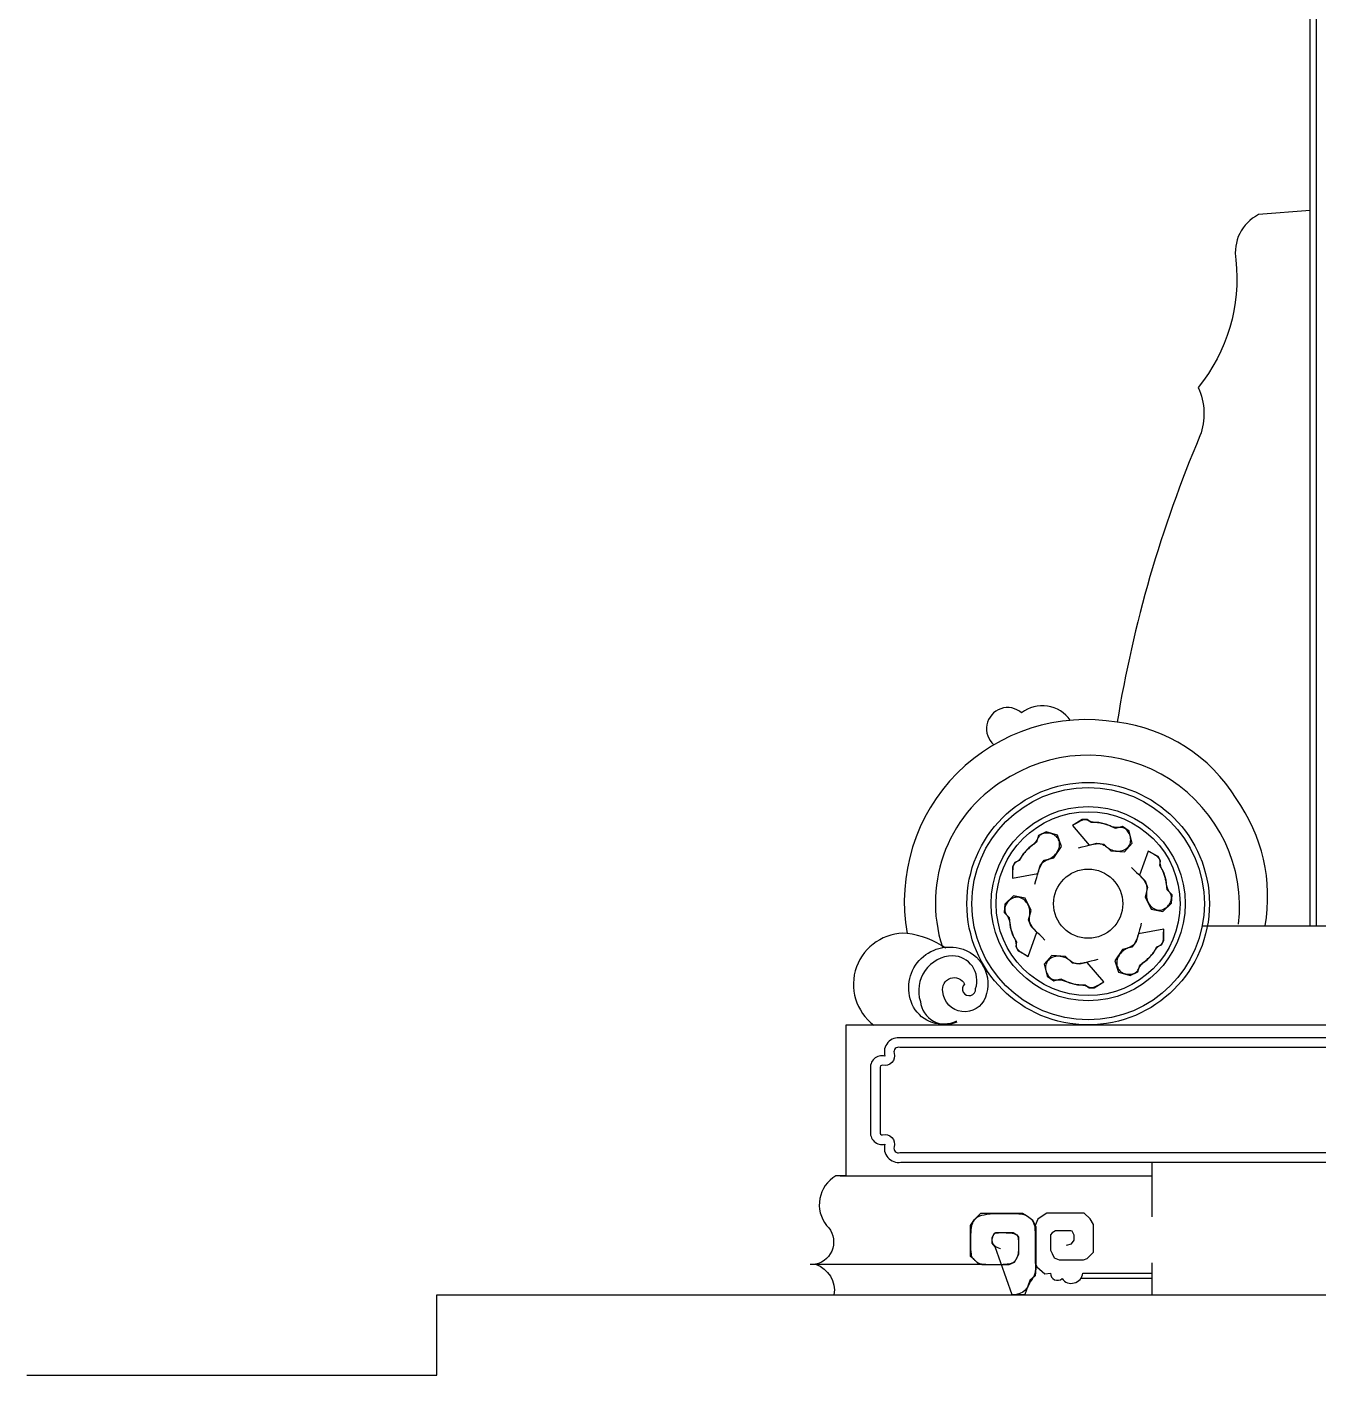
# Model space of a CAD drawing. Header units: metres. Extents: x 2417 to 8168, y 646 to 5953.
# Drawn here: x 2417 to 4442, y 646 to 2761 of the extents above; entities that cross this region are included whole.
import ezdxf

# ---------------------------------------------------------------- set-up
doc = ezdxf.new("R2010")
doc.units = ezdxf.units.M
for name, color, linetype in [('3', 3, 'Continuous'), ('4', 4, 'Continuous'), ('7', 7, 'Continuous')]:
    doc.layers.add(name, color=color, linetype=linetype)

msp = doc.modelspace()

# ---------------------------------------------------------------- linework, layer by layer
at = {"layer": '3'}
for p, q in [((4439.84, 1350.51), (4439.84, 3637.64)), ((4259.85, 1350.51), (4509.84, 1350.51)), ((4509.84, 1194.51), (3736.71, 1194.51)), ((4181.16, 979.52), (4181.16, 893.98)), ((3692.58, 958.02), (4181.16, 958.02)), ((3645.3, 819.3), (3915.62, 819.3)), ((4073.11, 805.33), (4181.16, 805.33)), ((4181.16, 821.44), (4181.16, 771.41)), ((4070.4, 797.85), (4181.16, 797.85))]:
    msp.add_line(p, q, dxfattribs=at)
for points in [[(4317.43, 1352.92, 0.62), (3959.35, 1584.64, 0.36), (3852.74, 1317)], [(4509.84, 1174.51), (3954.51, 1174.51), (3787.68, 1174.51, 0.56), (3762.76, 1146.05, 0.55), (3740.19, 1125.17), (3740.19, 1028.86, 0.55), (3762.76, 1007.98, 0.56), (3787.68, 979.52), (3954.51, 979.52), (4494.84, 979.52)], [(4509.84, 1159.51), (3786, 1159.51, 0.61), (3777.06, 1150.58, -0.59), (3758.99, 1131.53, 0.63), (3755.19, 1127.05), (3755.19, 1026.98, 0.63), (3758.99, 1022.5, -0.59), (3777.06, 1003.45, 0.61), (3786, 994.52), (4494.84, 994.52)], [(4047.6, 849.18), (4055.43, 851.66), (4059.7, 857), (4059.7, 865.18), (4056.14, 871.22), (4054.36, 871.94), (4030.15, 871.94), (4024.81, 868.74), (4022.32, 865.53), (4022.32, 841.35), (4024.81, 836.37), (4028.37, 829.62), (4035.85, 826.41), (4073.94, 826.41), (4079.64, 828.55), (4085.69, 834.24), (4089.96, 838.15), (4089.96, 881.89), (4084.62, 890.43), (4075.36, 899.32), (4016.62, 899.32), (4010.93, 896.12), (4002.74, 890.07), (3998.11, 880.47), (3998.11, 821.79), (4000.96, 815.39), (4013.25, 804.37), (4022.43, 805.33, 0.65), (4040.52, 796.86, 0.68), (4073.11, 805.33)]]:
    msp.add_lwpolyline(points, format="xyb", dxfattribs=at)
for points in [[(4066.06, 1472.59), (4066.06, 1472.59), (4071.91, 1474.17), (4076.87, 1475.49), (4081.03, 1476.58), (4084.53, 1477.44), (4087.45, 1478.12), (4089.93, 1478.63), (4092.06, 1478.99), (4093.96, 1479.23), (4095.73, 1479.38), (4097.39, 1479.42), (4098.96, 1479.35), (4100.46, 1479.17), (4101.9, 1478.87), (4103.29, 1478.44), (4104.65, 1477.88), (4105.99, 1477.19), (4107.34, 1476.36), (4108.71, 1475.41), (4110.12, 1474.4), (4111.59, 1473.35), (4113.15, 1472.3), (4114.81, 1471.29), (4116.6, 1470.35), (4118.54, 1469.52), (4120.63, 1468.82), (4122.85, 1468.29), (4125.16, 1467.92), (4127.53, 1467.73), (4129.9, 1467.73), (4132.25, 1467.94), (4134.53, 1468.36), (4136.71, 1469.01), (4138.75, 1469.89), (4140.62, 1470.99), (4142.33, 1472.29), (4143.84, 1473.77), (4145.16, 1475.4), (4146.25, 1477.17), (4147.11, 1479.05), (4147.72, 1481.02), (4148.07, 1483.07), (4148.18, 1485.16), (4148.06, 1487.25), (4147.75, 1489.33), (4147.25, 1491.37), (4146.6, 1493.32), (4145.81, 1495.17), (4144.9, 1496.88), (4143.89, 1498.42), (4142.8, 1499.8), (4141.64, 1501.01), (4140.42, 1502.06), (4139.15, 1502.93), (4137.84, 1503.64), (4136.52, 1504.18), (4135.17, 1504.55), (4133.83, 1504.76), (4132.48, 1504.84), (4131.11, 1504.83), (4129.73, 1504.77), (4128.33, 1504.7), (4126.89, 1504.66), (4125.42, 1504.68), (4123.91, 1504.8), (4122.35, 1505.06), (4120.76, 1505.44), (4119.13, 1505.92), (4117.48, 1506.47), (4115.82, 1507.06), (4114.16, 1507.68), (4112.5, 1508.3), (4110.86, 1508.9), (4109.24, 1509.45), (4107.64, 1509.95), (4106.06, 1510.41), (4104.49, 1510.81), (4102.94, 1511.17), (4101.39, 1511.48), (4099.85, 1511.75), (4098.32, 1511.96), (4096.78, 1512.13), (4095.26, 1512.27), (4093.76, 1512.39), (4092.3, 1512.51), (4090.89, 1512.64), (4089.53, 1512.79), (4088.25, 1512.99), (4087.05, 1513.24), (4085.95, 1513.56), (4084.92, 1513.94), (4083.96, 1514.35), (4083.05, 1514.78), (4082.18, 1515.21), (4081.33, 1515.62), (4080.48, 1515.99), (4079.63, 1516.31), (4078.75, 1516.56), (4077.85, 1516.73), (4076.9, 1516.82), (4075.91, 1516.81), (4074.87, 1516.71), (4073.78, 1516.5), (4072.62, 1516.18), (4071.39, 1515.74), (4070.08, 1515.17), (4068.67, 1514.49), (4067.14, 1513.68), (4065.46, 1512.75), (4063.62, 1511.7), (4061.58, 1510.54), (4059.33, 1509.26), (4056.85, 1507.87), (4082.96, 1477.19), (4095.24, 1480.26), (4105.99, 1478.72), (4116.74, 1467.98), (4138.24, 1466.45), (4150.53, 1480.26), (4145.92, 1498.67), (4135.17, 1506.34), (4124.42, 1503.27), (4110.6, 1509.41), (4098.32, 1512.48), (4086.03, 1512.48), (4079.89, 1517.08), (4072.21, 1517.08), (4063.81, 1511.72), (4056.85, 1507.87)], [(3998.01, 1415.56), (3998.01, 1415.56), (3999.56, 1421.42), (4000.89, 1426.37), (4002.04, 1430.52), (4003.03, 1433.98), (4003.91, 1436.85), (4004.71, 1439.25), (4005.46, 1441.28), (4006.2, 1443.05), (4006.96, 1444.65), (4007.76, 1446.11), (4008.6, 1447.43), (4009.51, 1448.64), (4010.48, 1449.73), (4011.55, 1450.73), (4012.71, 1451.62), (4013.99, 1452.44), (4015.38, 1453.19), (4016.88, 1453.91), (4018.47, 1454.62), (4020.11, 1455.37), (4021.8, 1456.2), (4023.51, 1457.13), (4025.21, 1458.21), (4026.9, 1459.47), (4028.55, 1460.94), (4030.13, 1462.59), (4031.6, 1464.41), (4032.95, 1466.36), (4034.13, 1468.42), (4035.13, 1470.55), (4035.91, 1472.74), (4036.43, 1474.95), (4036.69, 1477.16), (4036.67, 1479.34), (4036.4, 1481.46), (4035.88, 1483.51), (4035.12, 1485.46), (4034.13, 1487.29), (4032.93, 1488.98), (4031.53, 1490.49), (4029.93, 1491.82), (4028.18, 1492.96), (4026.31, 1493.91), (4024.35, 1494.67), (4022.34, 1495.26), (4020.32, 1495.67), (4018.32, 1495.91), (4016.39, 1495.98), (4014.55, 1495.88), (4012.81, 1495.63), (4011.18, 1495.23), (4009.67, 1494.69), (4008.27, 1494.03), (4007.01, 1493.25), (4005.88, 1492.37), (4004.88, 1491.39), (4004.03, 1490.33), (4003.28, 1489.2), (4002.61, 1488.02), (4001.97, 1486.79), (4001.33, 1485.54), (4000.65, 1484.28), (3999.9, 1483.01), (3999.03, 1481.77), (3998.03, 1480.55), (3996.9, 1479.35), (3995.67, 1478.18), (3994.38, 1477.03), (3993.03, 1475.89), (3991.66, 1474.76), (3990.3, 1473.63), (3988.96, 1472.51), (3987.67, 1471.38), (3986.44, 1470.25), (3985.25, 1469.11), (3984.12, 1467.95), (3983.03, 1466.79), (3981.99, 1465.6), (3980.99, 1464.4), (3980.03, 1463.18), (3979.12, 1461.94), (3978.24, 1460.69), (3977.39, 1459.45), (3976.56, 1458.24), (3975.74, 1457.08), (3974.93, 1455.99), (3974.11, 1454.98), (3973.3, 1454.07), (3972.46, 1453.27), (3971.63, 1452.57), (3970.79, 1451.94), (3969.97, 1451.37), (3969.16, 1450.83), (3968.38, 1450.3), (3967.63, 1449.75), (3966.93, 1449.17), (3966.27, 1448.54), (3965.67, 1447.84), (3965.12, 1447.06), (3964.63, 1446.2), (3964.2, 1445.25), (3963.84, 1444.2), (3963.53, 1443.03), (3963.3, 1441.75), (3963.13, 1440.33), (3963.03, 1438.77), (3962.96, 1437.04), (3962.93, 1435.12), (3962.91, 1433), (3962.9, 1430.66), (3962.88, 1428.07), (3962.84, 1425.22), (4002.47, 1432.49), (4005.96, 1444.67), (4012.66, 1453.21), (4027.34, 1457.15), (4039.41, 1475), (4033.6, 1492.55), (4015.35, 1497.76), (4003.33, 1492.29), (4000.62, 1481.44), (3988.39, 1472.54), (3979.59, 1463.44), (3973.45, 1452.8), (3966.39, 1449.78), (3962.55, 1443.13), (3962.99, 1433.18), (3962.84, 1425.22)], [(4149.48, 1442.16), (4149.48, 1442.16), (4153.77, 1437.89), (4157.4, 1434.26), (4160.42, 1431.19), (4162.91, 1428.6), (4164.96, 1426.4), (4166.64, 1424.52), (4168.02, 1422.85), (4169.18, 1421.32), (4170.19, 1419.87), (4171.06, 1418.45), (4171.78, 1417.05), (4172.38, 1415.67), (4172.83, 1414.27), (4173.16, 1412.85), (4173.36, 1411.4), (4173.43, 1409.88), (4173.38, 1408.3), (4173.25, 1406.64), (4173.08, 1404.92), (4172.91, 1403.12), (4172.78, 1401.24), (4172.73, 1399.3), (4172.81, 1397.28), (4173.05, 1395.19), (4173.5, 1393.03), (4174.15, 1390.83), (4174.98, 1388.65), (4176, 1386.5), (4177.19, 1384.45), (4178.54, 1382.52), (4180.05, 1380.75), (4181.7, 1379.19), (4183.48, 1377.87), (4185.38, 1376.79), (4187.35, 1375.97), (4189.39, 1375.39), (4191.46, 1375.07), (4193.54, 1375.01), (4195.6, 1375.21), (4197.61, 1375.67), (4199.56, 1376.39), (4201.42, 1377.34), (4203.18, 1378.48), (4204.82, 1379.8), (4206.34, 1381.24), (4207.7, 1382.78), (4208.91, 1384.39), (4209.93, 1386.03), (4210.77, 1387.68), (4211.42, 1389.31), (4211.88, 1390.92), (4212.18, 1392.5), (4212.3, 1394.04), (4212.26, 1395.52), (4212.06, 1396.94), (4211.71, 1398.29), (4211.22, 1399.56), (4210.62, 1400.77), (4209.93, 1401.95), (4209.19, 1403.12), (4208.42, 1404.3), (4207.67, 1405.52), (4206.95, 1406.8), (4206.3, 1408.17), (4205.75, 1409.65), (4205.28, 1411.23), (4204.88, 1412.87), (4204.53, 1414.57), (4204.21, 1416.31), (4203.92, 1418.06), (4203.62, 1419.8), (4203.32, 1421.52), (4202.99, 1423.2), (4202.62, 1424.84), (4202.23, 1426.44), (4201.8, 1428), (4201.33, 1429.52), (4200.83, 1431.02), (4200.29, 1432.48), (4199.7, 1433.92), (4199.08, 1435.33), (4198.44, 1436.72), (4197.8, 1438.08), (4197.17, 1439.4), (4196.57, 1440.69), (4196.03, 1441.94), (4195.56, 1443.15), (4195.18, 1444.31), (4194.9, 1445.43), (4194.72, 1446.51), (4194.59, 1447.54), (4194.51, 1448.54), (4194.44, 1449.51), (4194.37, 1450.46), (4194.28, 1451.38), (4194.13, 1452.28), (4193.9, 1453.16), (4193.6, 1454.03), (4193.2, 1454.89), (4192.7, 1455.75), (4192.09, 1456.59), (4191.36, 1457.44), (4190.51, 1458.28), (4189.51, 1459.13), (4188.37, 1459.98), (4187.06, 1460.86), (4185.6, 1461.78), (4183.95, 1462.76), (4182.13, 1463.84), (4180.1, 1465.02), (4177.87, 1466.33), (4175.43, 1467.78), (4161.91, 1429.83), (4170.71, 1420.73), (4174.76, 1410.65), (4170.83, 1395.97), (4180.25, 1376.58), (4198.35, 1372.85), (4211.99, 1386.04), (4213.26, 1399.19), (4205.23, 1406.96), (4203.63, 1422), (4200.15, 1434.18), (4194, 1444.82), (4194.92, 1452.44), (4191.08, 1459.09), (4182.24, 1463.68), (4175.43, 1467.78)], [(4013.37, 1328.11), (4013.37, 1328.11), (4009.07, 1332.39), (4005.45, 1336.01), (4002.43, 1339.08), (3999.93, 1341.67), (3997.88, 1343.87), (3996.2, 1345.76), (3994.82, 1347.42), (3993.66, 1348.95), (3992.65, 1350.41), (3991.79, 1351.83), (3991.06, 1353.22), (3990.47, 1354.61), (3990.01, 1356), (3989.68, 1357.42), (3989.49, 1358.88), (3989.42, 1360.39), (3989.46, 1361.97), (3989.6, 1363.63), (3989.77, 1365.36), (3989.94, 1367.16), (3990.07, 1369.03), (3990.11, 1370.98), (3990.04, 1373), (3989.79, 1375.09), (3989.34, 1377.25), (3988.7, 1379.44), (3987.86, 1381.63), (3986.84, 1383.77), (3985.65, 1385.83), (3984.3, 1387.76), (3982.8, 1389.52), (3981.15, 1391.08), (3979.36, 1392.4), (3977.47, 1393.48), (3975.49, 1394.31), (3973.45, 1394.88), (3971.38, 1395.2), (3969.31, 1395.26), (3967.25, 1395.06), (3965.23, 1394.6), (3963.29, 1393.89), (3961.43, 1392.94), (3959.67, 1391.79), (3958.02, 1390.48), (3956.51, 1389.03), (3955.14, 1387.49), (3953.94, 1385.88), (3952.91, 1384.24), (3952.08, 1382.6), (3951.43, 1380.96), (3950.96, 1379.35), (3950.67, 1377.77), (3950.55, 1376.23), (3950.59, 1374.75), (3950.78, 1373.33), (3951.13, 1371.98), (3951.62, 1370.71), (3952.23, 1369.5), (3952.92, 1368.32), (3953.66, 1367.16), (3954.42, 1365.98), (3955.18, 1364.76), (3955.9, 1363.47), (3956.54, 1362.1), (3957.1, 1360.62), (3957.57, 1359.05), (3957.97, 1357.4), (3958.32, 1355.7), (3958.63, 1353.96), (3958.93, 1352.21), (3959.22, 1350.47), (3959.53, 1348.75), (3959.86, 1347.07), (3960.22, 1345.43), (3960.62, 1343.84), (3961.05, 1342.28), (3961.51, 1340.75), (3962.02, 1339.26), (3962.56, 1337.79), (3963.14, 1336.35), (3963.76, 1334.94), (3964.4, 1333.55), (3965.05, 1332.2), (3965.68, 1330.87), (3966.27, 1329.58), (3966.82, 1328.33), (3967.29, 1327.13), (3967.66, 1325.96), (3967.94, 1324.84), (3968.13, 1323.77), (3968.25, 1322.73), (3968.34, 1321.73), (3968.4, 1320.76), (3968.47, 1319.82), (3968.57, 1318.9), (3968.72, 1318), (3968.94, 1317.11), (3969.24, 1316.24), (3969.64, 1315.38), (3970.14, 1314.53), (3970.75, 1313.68), (3971.48, 1312.83), (3972.34, 1311.99), (3973.33, 1311.15), (3974.48, 1310.29), (3975.78, 1309.42), (3977.25, 1308.5), (3978.89, 1307.51), (3980.72, 1306.44), (3982.74, 1305.26), (3984.97, 1303.95), (3987.42, 1302.49), (4000.94, 1340.44), (3992.13, 1349.55), (3988.09, 1359.62), (3992.01, 1374.3), (3982.59, 1393.69), (3964.49, 1397.43), (3950.85, 1384.23), (3949.58, 1371.09), (3957.62, 1363.31), (3959.21, 1348.27), (3962.7, 1336.1), (3968.84, 1325.46), (3967.93, 1317.84), (3971.77, 1311.19), (3980.6, 1306.59), (3987.42, 1302.49)], [(4164.83, 1354.71), (4164.83, 1354.71), (4163.28, 1348.85), (4161.95, 1343.9), (4160.81, 1339.75), (4159.81, 1336.3), (4158.93, 1333.42), (4158.13, 1331.02), (4157.38, 1329), (4156.64, 1327.23), (4155.88, 1325.63), (4155.09, 1324.17), (4154.24, 1322.84), (4153.34, 1321.63), (4152.36, 1320.54), (4151.3, 1319.55), (4150.13, 1318.65), (4148.86, 1317.83), (4147.46, 1317.08), (4145.96, 1316.37), (4144.38, 1315.65), (4142.73, 1314.9), (4141.05, 1314.08), (4139.34, 1313.14), (4137.63, 1312.06), (4135.94, 1310.8), (4134.29, 1309.34), (4132.72, 1307.68), (4131.24, 1305.87), (4129.9, 1303.91), (4128.71, 1301.86), (4127.71, 1299.72), (4126.94, 1297.53), (4126.41, 1295.32), (4126.16, 1293.12), (4126.17, 1290.94), (4126.45, 1288.81), (4126.97, 1286.76), (4127.73, 1284.81), (4128.71, 1282.98), (4129.91, 1281.3), (4131.32, 1279.78), (4132.91, 1278.46), (4134.66, 1277.32), (4136.54, 1276.37), (4138.5, 1275.6), (4140.5, 1275.01), (4142.52, 1274.6), (4144.52, 1274.36), (4146.45, 1274.29), (4148.3, 1274.39), (4150.03, 1274.65), (4151.66, 1275.05), (4153.18, 1275.58), (4154.57, 1276.25), (4155.84, 1277.02), (4156.97, 1277.9), (4157.96, 1278.88), (4158.81, 1279.94), (4159.56, 1281.07), (4160.23, 1282.25), (4160.87, 1283.48), (4161.51, 1284.73), (4162.19, 1286), (4162.95, 1287.26), (4163.81, 1288.51), (4164.82, 1289.73), (4165.94, 1290.92), (4167.17, 1292.09), (4168.47, 1293.24), (4169.81, 1294.39), (4171.18, 1295.52), (4172.55, 1296.64), (4173.88, 1297.77), (4175.17, 1298.89), (4176.41, 1300.03), (4177.59, 1301.17), (4178.73, 1302.32), (4179.82, 1303.49), (4180.86, 1304.67), (4181.86, 1305.87), (4182.81, 1307.09), (4183.73, 1308.34), (4184.6, 1309.59), (4185.46, 1310.82), (4186.29, 1312.03), (4187.11, 1313.19), (4187.92, 1314.29), (4188.73, 1315.3), (4189.55, 1316.21), (4190.38, 1317.01), (4191.22, 1317.71), (4192.05, 1318.33), (4192.88, 1318.9), (4193.68, 1319.45), (4194.47, 1319.98), (4195.21, 1320.52), (4195.92, 1321.1), (4196.57, 1321.74), (4197.18, 1322.44), (4197.72, 1323.21), (4198.21, 1324.07), (4198.64, 1325.02), (4199.01, 1326.08), (4199.31, 1327.24), (4199.54, 1328.53), (4199.71, 1329.94), (4199.82, 1331.51), (4199.88, 1333.24), (4199.92, 1335.15), (4199.93, 1337.28), (4199.94, 1339.62), (4199.96, 1342.2), (4200, 1345.05), (4160.37, 1337.78), (4156.89, 1325.61), (4150.18, 1317.06), (4135.51, 1313.12), (4123.43, 1295.27), (4129.24, 1277.73), (4147.49, 1272.51), (4159.51, 1277.99), (4162.23, 1288.83), (4174.45, 1297.73), (4183.25, 1306.84), (4189.4, 1317.48), (4196.45, 1320.5), (4200.29, 1327.15), (4199.85, 1337.1), (4200, 1345.05)], [(4096.78, 1297.69), (4096.78, 1297.69), (4090.93, 1296.1), (4085.98, 1294.78), (4081.81, 1293.7), (4078.32, 1292.83), (4075.39, 1292.15), (4072.92, 1291.65), (4070.78, 1291.28), (4068.88, 1291.04), (4067.11, 1290.9), (4065.45, 1290.86), (4063.88, 1290.92), (4062.39, 1291.1), (4060.95, 1291.4), (4059.56, 1291.83), (4058.2, 1292.39), (4056.85, 1293.09), (4055.5, 1293.92), (4054.13, 1294.86), (4052.72, 1295.87), (4051.25, 1296.92), (4049.69, 1297.97), (4048.03, 1298.98), (4046.24, 1299.92), (4044.31, 1300.76), (4042.21, 1301.45), (4039.99, 1301.99), (4037.68, 1302.36), (4035.32, 1302.55), (4032.94, 1302.54), (4030.59, 1302.34), (4028.31, 1301.92), (4026.14, 1301.27), (4024.1, 1300.38), (4022.22, 1299.28), (4020.52, 1297.98), (4019, 1296.51), (4017.69, 1294.87), (4016.6, 1293.11), (4015.74, 1291.22), (4015.13, 1289.25), (4014.78, 1287.21), (4014.67, 1285.12), (4014.78, 1283.02), (4015.1, 1280.94), (4015.59, 1278.91), (4016.24, 1276.95), (4017.04, 1275.11), (4017.94, 1273.4), (4018.95, 1271.85), (4020.04, 1270.47), (4021.2, 1269.26), (4022.42, 1268.22), (4023.69, 1267.34), (4025, 1266.64), (4026.33, 1266.1), (4027.67, 1265.73), (4029.02, 1265.52), (4030.37, 1265.43), (4031.73, 1265.44), (4033.11, 1265.5), (4034.51, 1265.57), (4035.95, 1265.62), (4037.42, 1265.6), (4038.93, 1265.47), (4040.49, 1265.21), (4042.09, 1264.83), (4043.72, 1264.35), (4045.36, 1263.81), (4047.02, 1263.21), (4048.69, 1262.59), (4050.34, 1261.97), (4051.99, 1261.38), (4053.61, 1260.83), (4055.21, 1260.32), (4056.79, 1259.87), (4058.35, 1259.46), (4059.91, 1259.1), (4061.45, 1258.79), (4062.99, 1258.53), (4064.53, 1258.31), (4066.06, 1258.14), (4067.58, 1258), (4069.08, 1257.88), (4070.54, 1257.77), (4071.96, 1257.64), (4073.31, 1257.48), (4074.59, 1257.29), (4075.79, 1257.03), (4076.9, 1256.71), (4077.92, 1256.34), (4078.88, 1255.93), (4079.79, 1255.5), (4080.66, 1255.07), (4081.51, 1254.66), (4082.36, 1254.28), (4083.21, 1253.96), (4084.09, 1253.71), (4085, 1253.54), (4085.94, 1253.45), (4086.93, 1253.46), (4087.97, 1253.56), (4089.07, 1253.77), (4090.23, 1254.09), (4091.46, 1254.54), (4092.77, 1255.1), (4094.17, 1255.79), (4095.71, 1256.6), (4097.38, 1257.53), (4099.23, 1258.57), (4101.26, 1259.74), (4103.51, 1261.01), (4105.99, 1262.4), (4079.89, 1293.09), (4067.6, 1290.02), (4056.85, 1291.55), (4046.1, 1302.29), (4024.6, 1303.82), (4012.31, 1290.02), (4016.92, 1271.61), (4027.67, 1263.94), (4038.42, 1267), (4052.24, 1260.87), (4064.53, 1257.8), (4076.81, 1257.8), (4082.96, 1253.2), (4090.64, 1253.2), (4099.03, 1258.55), (4105.99, 1262.4)], [(3944.2, 843.79), (3944.2, 843.79), (3941.23, 844.84), (3938.78, 845.9), (3936.81, 846.98), (3935.25, 848.07), (3934.05, 849.17), (3933.13, 850.28), (3932.45, 851.39), (3931.94, 852.52), (3931.55, 853.64), (3931.26, 854.76), (3931.08, 855.88), (3930.98, 856.98), (3930.98, 858.07), (3931.05, 859.13), (3931.2, 860.17), (3931.41, 861.18), (3931.69, 862.14), (3932.02, 863.07), (3932.38, 863.94), (3932.77, 864.76), (3933.18, 865.51), (3933.59, 866.19), (3934, 866.79), (3934.38, 867.3), (3934.74, 867.73), (3935.13, 868.07), (3935.59, 868.34), (3936.18, 868.54), (3936.94, 868.7), (3937.94, 868.81), (3939.22, 868.89), (3940.84, 868.95), (3942.83, 868.99), (3945.11, 869.01), (3947.6, 869.02), (3950.22, 868.99), (3952.86, 868.93), (3955.45, 868.83), (3957.89, 868.68), (3960.09, 868.49), (3961.98, 868.24), (3963.59, 867.94), (3964.93, 867.6), (3966.05, 867.23), (3966.98, 866.82), (3967.76, 866.4), (3968.42, 865.97), (3968.99, 865.52), (3969.51, 865.07), (3969.98, 864.57), (3970.4, 863.98), (3970.78, 863.26), (3971.11, 862.35), (3971.39, 861.22), (3971.63, 859.81), (3971.83, 858.08), (3971.98, 856.01), (3972.08, 853.66), (3972.15, 851.13), (3972.17, 848.49), (3972.15, 845.84), (3972.08, 843.25), (3971.98, 840.83), (3971.83, 838.65), (3971.63, 836.79), (3971.4, 835.21), (3971.13, 833.87), (3970.82, 832.73), (3970.48, 831.75), (3970.12, 830.86), (3969.73, 830.04), (3969.32, 829.23), (3968.89, 828.41), (3968.43, 827.56), (3967.95, 826.7), (3967.42, 825.85), (3966.86, 825.01), (3966.24, 824.21), (3965.57, 823.43), (3964.84, 822.71), (3964.03, 822.05), (3963.09, 821.45), (3961.97, 820.91), (3960.61, 820.43), (3958.95, 820.01), (3956.93, 819.65), (3954.49, 819.34), (3951.59, 819.09), (3948.18, 818.9), (3944.38, 818.76), (3940.32, 818.67), (3936.14, 818.62), (3931.97, 818.63), (3927.96, 818.68), (3924.23, 818.77), (3920.93, 818.89), (3918.16, 819.06), (3915.88, 819.27), (3914.02, 819.52), (3912.51, 819.82), (3911.28, 820.16), (3910.25, 820.56), (3909.36, 821.02), (3908.54, 821.53), (3907.72, 822.1), (3906.9, 822.72), (3906.08, 823.38), (3905.27, 824.07), (3904.48, 824.78), (3903.7, 825.48), (3902.94, 826.18), (3902.21, 826.86), (3901.51, 827.53), (3900.84, 828.26), (3900.22, 829.13), (3899.65, 830.25), (3899.12, 831.69), (3898.66, 833.56), (3898.26, 835.94), (3897.92, 838.92), (3897.66, 842.54), (3897.48, 846.7), (3897.38, 851.22), (3897.35, 855.95), (3897.42, 860.71), (3897.56, 865.36), (3897.8, 869.71), (3898.12, 873.62), (3898.54, 876.96), (3899.04, 879.76), (3899.64, 882.11), (3900.31, 884.08), (3901.07, 885.74), (3901.9, 887.18), (3902.81, 888.47), (3903.79, 889.69), (3904.85, 890.9), (3906.09, 892.1), (3907.58, 893.26), (3909.44, 894.37), (3911.77, 895.4), (3914.66, 896.34), (3918.2, 897.17), (3922.51, 897.86), (3927.63, 898.4), (3933.38, 898.8), (3939.54, 899.07), (3945.9, 899.23), (3952.23, 899.27), (3958.3, 899.23), (3963.89, 899.11), (3968.79, 898.91), (3972.83, 898.66), (3976.06, 898.36), (3978.62, 898), (3980.61, 897.59), (3982.17, 897.12), (3983.4, 896.61), (3984.44, 896.04), (3985.41, 895.42), (3986.39, 894.76), (3987.4, 894.04), (3988.43, 893.27), (3989.47, 892.44), (3990.49, 891.56), (3991.5, 890.62), (3992.46, 889.63), (3993.38, 888.57), (3994.24, 887.44), (3995.04, 886.14), (3995.76, 884.59), (3996.42, 882.68), (3997.01, 880.31), (3997.53, 877.39), (3997.97, 873.81), (3998.33, 869.47), (3998.61, 864.34), (3998.82, 858.57), (3998.97, 852.36), (3999.06, 845.93), (3999.1, 839.49), (3999.1, 833.24), (3999.07, 827.41), (3999.02, 822.19), (3998.95, 817.75), (3998.85, 814.04), (3998.71, 810.97), (3998.52, 808.45), (3998.26, 806.38), (3997.93, 804.68), (3997.52, 803.24), (3997, 801.97), (3996.38, 800.79), (3995.65, 799.63), (3994.83, 798.43), (3993.91, 797.13), (3992.91, 795.66), (3991.83, 793.98), (3990.69, 792.01), (3989.47, 789.7), (3988.17, 787.03), (3986.63, 784.13), (3984.66, 781.16), (3982.09, 778.3), (3978.73, 775.73), (3974.4, 773.61), (3968.9, 772.11), (3962.08, 771.41), (3935.5, 846.56), (3930.75, 852.48), (3930.75, 861.57), (3934.71, 868.29), (3936.69, 869.08), (3963.58, 869.08), (3969.52, 865.52), (3972.29, 861.97), (3972.29, 835.1), (3969.52, 829.56), (3965.56, 822.06), (3957.26, 818.5), (3914.93, 818.5), (3908.6, 820.87), (3901.88, 827.19), (3897.13, 831.54), (3897.13, 880.14), (3903.07, 889.63), (3913.35, 899.51), (3978.62, 899.51), (3984.94, 895.95), (3994.04, 889.23), (3999.18, 878.56), (3999.18, 813.36), (3998.19, 801.12), (3990.09, 794), (3982.24, 772.07), (3962.08, 771.41)]]:
    msp.add_lwpolyline(points, dxfattribs=at)
for radius in [182.25, 152.25, 144.25, 54.25]:
    msp.add_circle((4081.42, 1385.14), radius, dxfattribs=at)
for centre, radius, start, end in [((3776.54, 1192.58), 147.52, 56.29, 81.85), ((3868.87, 1303.32), 0, 87.92, 270)]:
    msp.add_arc(centre, radius, start, end, dxfattribs=at)
at = {"layer": '4'}
msp.add_line((4429.84, 1350.51), (4429.84, 3637.64), dxfattribs=at)
for points in [[(4429.84, 2472.48), (4348.4, 2466.18, 0.33), (4313.24, 2395.12, -0.2), (4254.01, 2195.05, -0.2), (4256.83, 2118.97, 0.06), (4126.87, 1669.76, 0.52), (3797.46, 1338.6, 0.74), (3745.35, 1194.51), (3701.22, 1194.51), (3701.22, 958.02), (3685.6, 958.02, 0.46), (3671.21, 880.39, -0.6), (3653.94, 819.3, -0.37), (3682.73, 771.41)], [(4053.37, 1672.82, 0.43), (3977.05, 1684.49, 1.01), (3933.67, 1634.5)], [(3875.11, 1200.64, -0.39), (3807.62, 1222.96, -0.65), (3879.14, 1315.29, -0.46), (3920.22, 1238.35, -0.8), (3853.47, 1246.9, -0.89), (3887.7, 1258.87, 1.62), (3904.81, 1252.03, 0.51), (3868.87, 1303.32, 0.5), (3818.2, 1231.72, 0.52), (3875.94, 1199.99)]]:
    msp.add_lwpolyline(points, format="xyb", dxfattribs=at)
msp.add_lwpolyline([(2416.96, 645.61), (3059.84, 645.61), (3059.84, 771.41), (6059.84, 771.41), (6059.84, 645.61), (6755.84, 645.61)], dxfattribs=at)
msp.add_circle((4081.42, 1385.14), 190.25, dxfattribs=at)
at = {"layer": '7'}
msp.add_lwpolyline([(4359.14, 1350.51, 0.2), (4313.69, 1549.95, 0.23), (4126.87, 1669.76)], format="xyb", dxfattribs=at)

doc.saveas('drawing.dxf')
